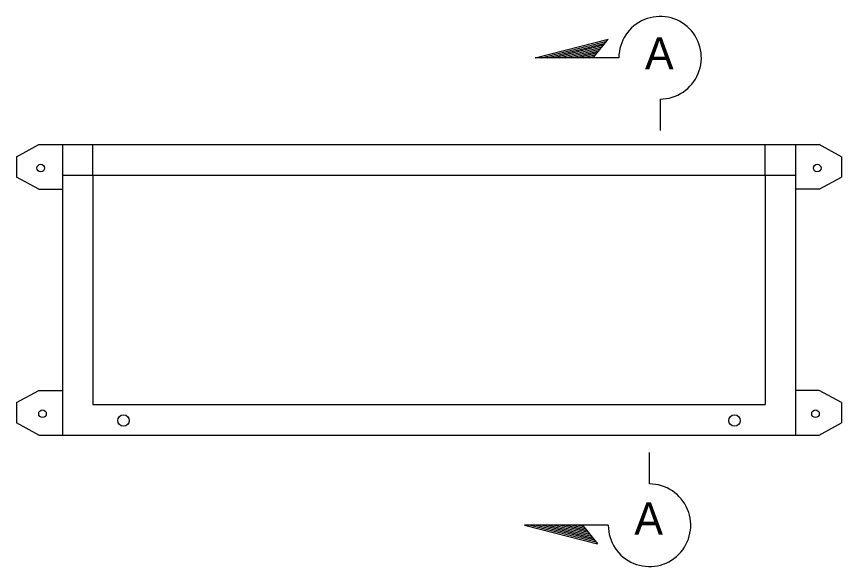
# Model space of a CAD drawing. Extents: x -798.6 to -766.4, y 478.7 to 503.7.
# Drawn here: x -790.71 to -788.46, y 492.543 to 494.042 of the extents above; entities that cross this region are included whole.
import ezdxf

# ---------------------------------------------------------------- set-up
doc = ezdxf.new("R2010")
doc.units = 0
doc.layers.add('es_DETAIL', color=7, linetype='Continuous')
doc.layers.add('pp_PRESENTATION', color=7, linetype='Continuous')

msp = doc.modelspace()

# ---------------------------------------------------------------- linework, layer by layer
at = {"layer": 'es_DETAIL'}
for p, q in [((-790.7099, 493.66), (-790.6494, 493.6929)), ((-790.6494, 493.6929), (-788.5207, 493.6929)), ((-790.5849, 493.6929), (-790.5849, 492.9013)), ((-790.5016, 493.6096), (-790.5016, 493.6915)), ((-788.6685, 493.6096), (-788.6685, 493.6929)), ((-788.5852, 493.6929), (-788.5852, 492.9013)), ((-788.4602, 493.66), (-788.5207, 493.6929)), ((-790.7099, 493.66), (-790.7099, 493.6041)), ((-788.4602, 493.66), (-788.4602, 493.6041)), ((-790.5849, 493.6096), (-788.5852, 493.6096)), ((-790.5016, 493.6096), (-790.5016, 492.9846)), ((-788.6685, 493.6096), (-788.6685, 492.9846)), ((-790.6494, 493.5711), (-790.7099, 493.6041)), ((-788.5207, 493.5711), (-788.4602, 493.6041)), ((-790.6494, 493.5711), (-790.5849, 493.5711)), ((-788.5207, 493.5711), (-788.5852, 493.5711)), ((-790.7099, 492.9901), (-790.6494, 493.0231)), ((-790.6494, 493.0231), (-790.5849, 493.0231)), ((-788.5207, 493.0231), (-788.5852, 493.0231)), ((-788.4602, 492.9901), (-788.5207, 493.0231)), ((-790.7099, 492.9901), (-790.7099, 492.9343)), ((-790.5016, 492.9846), (-788.6685, 492.9846)), ((-788.4602, 492.9901), (-788.4602, 492.9343)), ((-790.6494, 492.9013), (-790.7099, 492.9343)), ((-788.5207, 492.9013), (-788.4602, 492.9343)), ((-790.6494, 492.9013), (-788.5207, 492.9013))]:
    msp.add_line(p, q, dxfattribs=at)
for centre, radius in [((-790.6438, 493.6288), 0.0104), ((-788.5263, 493.6288), 0.0104), ((-790.639, 492.9594), 0.0104), ((-790.4182, 492.9407), 0.0156), ((-788.7519, 492.9407), 0.0156), ((-788.5311, 492.9594), 0.0104)]:
    msp.add_circle(centre, radius, dxfattribs=at)
at = {"layer": 'pp_PRESENTATION'}
for p, q in [((-789.2952, 493.9295), (-789.0963, 493.9803)), ((-789.2789, 493.9295), (-789.1005, 493.975)), ((-789.2625, 493.9295), (-789.1048, 493.9698)), ((-789.1374, 493.9295), (-789.0963, 493.9803)), ((-789.2461, 493.9295), (-789.1091, 493.9645)), ((-789.2298, 493.9295), (-789.1133, 493.9593)), ((-789.2134, 493.9295), (-789.1176, 493.954)), ((-789.1971, 493.9295), (-789.1218, 493.9487)), ((-789.0673, 493.9295), (-789.2952, 493.9295)), ((-789.1807, 493.9295), (-789.1261, 493.9435)), ((-789.1643, 493.9295), (-789.1303, 493.9382)), ((-789.148, 493.9295), (-789.1346, 493.933)), ((-789.0673, 493.9305), (-789.0673, 493.9305)), ((-788.9548, 493.8171), (-788.9548, 493.7315)), ((-788.9838, 492.7679), (-788.9838, 492.8535)), ((-789.0963, 492.6554), (-789.3242, 492.6554)), ((-789.3242, 492.6554), (-789.1253, 492.6047)), ((-789.3079, 492.6554), (-789.1295, 492.61)), ((-789.2915, 492.6554), (-789.1338, 492.6152)), ((-789.2751, 492.6554), (-789.138, 492.6205)), ((-789.2588, 492.6554), (-789.1423, 492.6257)), ((-789.2424, 492.6554), (-789.1466, 492.631)), ((-789.226, 492.6554), (-789.1508, 492.6363)), ((-789.2097, 492.6554), (-789.1551, 492.6415)), ((-789.1933, 492.6554), (-789.1593, 492.6468)), ((-789.177, 492.6554), (-789.1636, 492.652)), ((-789.1664, 492.6554), (-789.1253, 492.6047)), ((-789.0963, 492.6545), (-789.0963, 492.6545))]:
    msp.add_line(p, q, dxfattribs=at)
for centre, start, end in [((-788.9548, 493.9296), 269.9995, 180), ((-788.9838, 492.6554), 180, 90.0005)]:
    msp.add_arc(centre, 0.1125, start, end, dxfattribs=at)

# ---------------------------------------------------------------- texts
for p in [(-788.9961, 493.8981), (-789.0251, 492.6299)]:
    msp.add_text('A', height=0.0875, dxfattribs=at).set_placement(p)

doc.saveas('drawing.dxf')
